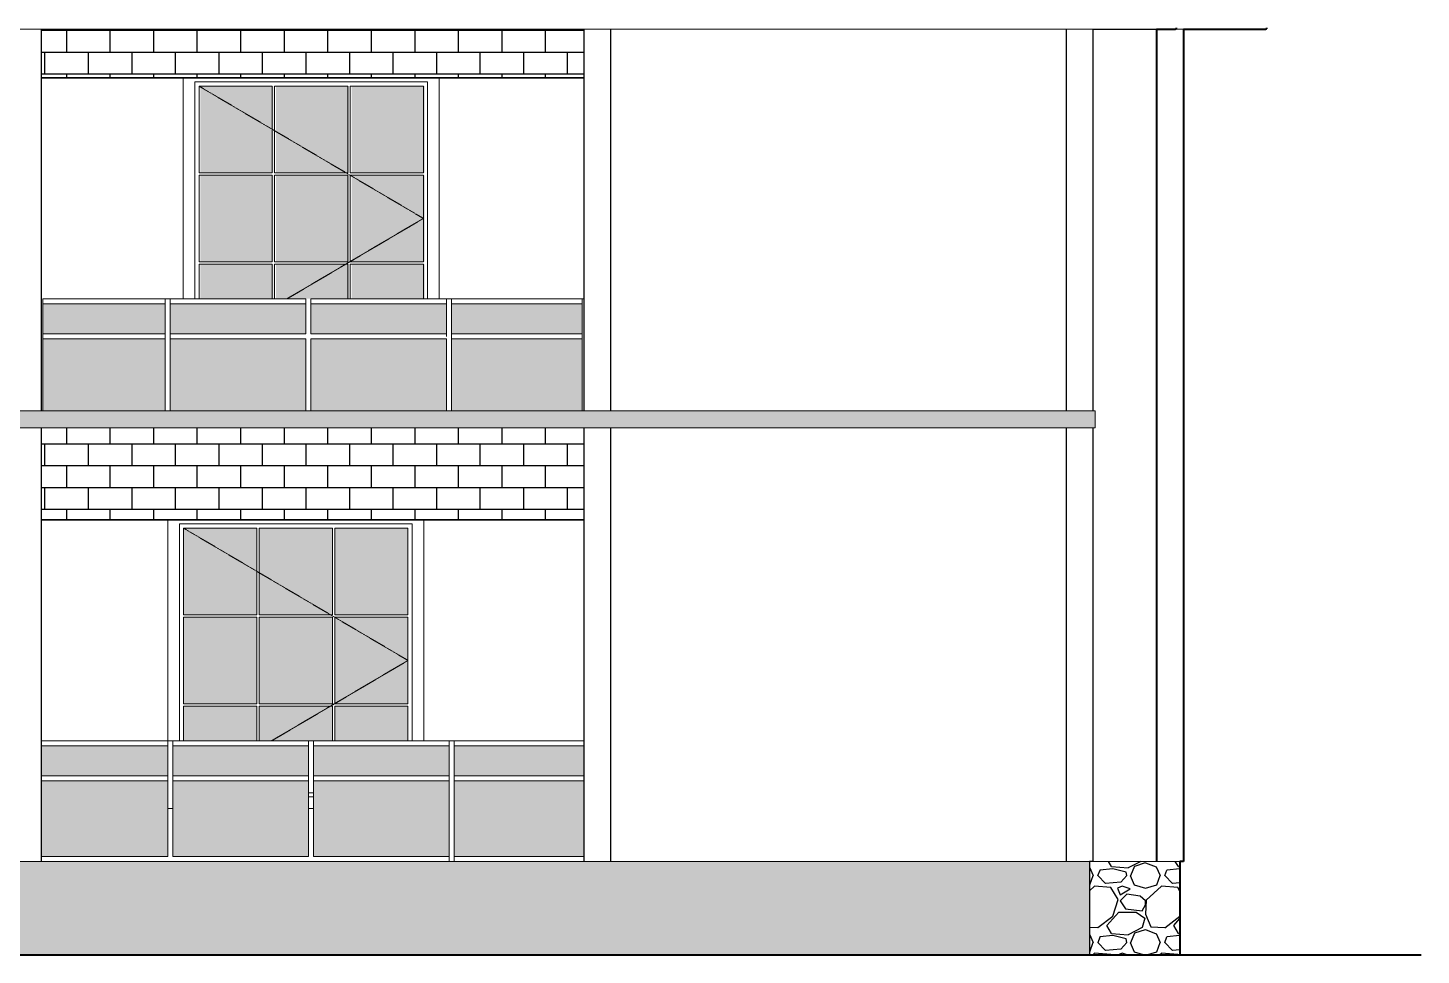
# Model space of a CAD drawing. Header units: inches. Extents: x 8351 to 42256, y 21052 to 33437.
# Drawn here: x 25559 to 25975, y 25170.9 to 25447.8 of the extents above; entities that cross this region are included whole.
import ezdxf

# ---------------------------------------------------------------- set-up
doc = ezdxf.new("R2010")
doc.units = ezdxf.units.IN
doc.header["$MEASUREMENT"] = 0
doc.linetypes.add('Dash 1_16_', pattern=[0.125, 0.0625, -0.0625])
for name, color, linetype, lineweight in [('A-COLS', 52, 'Continuous', 9), ('A-GLAZ', 160, 'Continuous', 13), ('A-GLAZ-CURT', 7, 'Continuous', 9), ('A-GLAZ-CWMG', 7, 'Continuous', 9), ('A-ROOF-OTLN', 7, 'Continuous', 9), ('A-WALL', 7, 'Continuous', 35)]:
    doc.layers.add(name, color=color, linetype=linetype, lineweight=lineweight)
pattern_1 = [(228.01279, (24986.9601, 22834.5652), (-160, -180), [2.69072, -266.38176]), (184.96974, (24985.1601, 22832.5652), (240, 20), [4.61736, -457.1185]), (132.510447, (24980.5601, 22832.1652), (200, -220), [3.25576, -322.32065]), (267.27369, (24972.7601, 22827.1652), (20, 400), [4.20476, -416.27116]), (292.833654, (24972.5601, 22822.9652), (-100, 240), [4.1231, -408.18746]), (357.27369, (24974.1601, 22819.1652), (-400, 20), [4.20476, -416.27116]), (37.69424, (24978.3601, 22818.9652), (-260, -200), [5.56058, -550.49697]), (72.25533, (24982.7601, 22822.3652), (140, 440), [5.24976, -519.72643]), (121.429566, (24984.3601, 22827.3652), (-160, 260), [4.219, -417.68146]), (175.23636, (24982.1601, 22830.9652), (220, -20), [4.81664, -236.01525]), (222.397438, (24977.3601, 22831.3652), (-240, -220), [6.22896, -616.6675]), (138.814075, (24992.5601, 22826.9652), (-140, 120), [2.12602, -210.4769]), (171.469234, (24990.9601, 22828.3652), (260, -40), [4.04474, -400.43023]), (225, (24986.96, 22828.965), (-2e-15, -20), [2.82842, -25.45585]), (203.19859, (24985.56, 22831.3652), (100, 40), [1.52316, -150.7923]), (291.80141, (24984.16, 22830.7652), (-20, 60), [2.15406, -105.54924]), (30.96376, (24984.96, 22828.7652), (60, 40), [3.49858, -113.12046]), (161.56505, (24987.96, 22830.565), (40, -20), [2.52982, -60.71573]), (16.38954, (24972.5601, 22830.7652), (200, 60), [3.544, -350.8569]), (70.346176, (24975.9601, 22831.7652), (-80, -220), [2.97322, -294.34815]), (293.19859, (24987.96, 22834.5652), (-40, 100), [3.0463, -149.26916]), (343.61046, (24989.1601, 22831.7652), (-200, 60), [3.544, -350.8569]), (339.44395, (24972.5601, 22818.3652), (-100, 40), [3.4176, -167.46247]), (294.77514, (24975.7601, 22817.1652), (-100, 220), [2.86356, -283.49286]), (66.80141, (24988.16, 22814.5652), (40, 100), [3.0463, -149.26916]), (17.354025, (24989.3601, 22817.3652), (-260, -80), [3.35262, -331.90847]), (69.44395, (24978.3601, 22814.5652), (-40, -100), [1.7088, -169.17127]), (101.30993, (24986.96, 22814.5652), (-20, 80), [1.0198, -100.96059]), (165.96376, (24986.76, 22815.565), (60, -20), [4.1231, -78.33901]), (186.009006, (24982.7601, 22816.5652), (200, 20), [3.821, -378.27846]), (303.69007, (24984.96, 22826.965), (-20, 40), [2.88444, -69.22659]), (353.157227, (24986.5601, 22824.5652), (340, -40), [5.03588, -498.55125]), (60.9454, (24991.5601, 22823.9652), (-80, -140), [2.05912, -203.85348]), (90, (24992.56, 22825.765), (-20, 20), [1.2, -18.8]), (120.25644, (24982.3601, 22817.1652), (80, -140), [2.77848, -275.0704]), (48.01279, (24980.9601, 22819.5652), (160, 180), [5.38144, -263.69104]), (0, (24984.56, 22823.565), (20, 20), [5.2, -14.8]), (325.304846, (24989.7601, 22823.5652), (200, -140), [3.16228, -313.06549]), (254.0546, (24992.36, 22821.7652), (-20, -80), [2.91204, -142.69016]), (207.645975, (24991.5601, 22818.9652), (-380, -200), [4.7413, -469.38948]), (175.42608, (24987.3601, 22816.7652), (-260, 20), [5.01598, -496.58147])]
pattern_2 = [(0, (24972.56, 22814.565), (0, 6.5), []), (90, (24972.56, 22814.565), (-13, 8e-16), [6.5, -6.5]), (90, (24979.06, 22814.565), (-13, 8e-16), [-6.5, 6.5])]

# ---------------------------------------------------------------- blocks, each defined once
blk = doc.blocks.new('Casement 3x3 with Trim - 36_ x 48_-V1-South')
at = {"layer": 'A-GLAZ', "lineweight": 9}
for p, q in [((-221.32, 102), (-221.32, 36)), ((-217.82, 36), (-217.82, 100.75)), ((-217.82, 100.75), (-148.32, 100.75)), ((-148.32, 100.75), (-148.32, 36)), ((-144.82, 36), (-144.82, 102)), ((-216.57, 73.67), (-216.57, 99.5)), ((-216.57, 99.5), (-194.74, 99.5)), ((-194.74, 99.5), (-194.74, 73.67)), ((-193.99, 73.67), (-193.99, 99.5)), ((-193.99, 99.5), (-172.16, 99.5)), ((-172.16, 99.5), (-172.16, 73.67)), ((-171.41, 73.67), (-171.41, 99.5)), ((-171.41, 99.5), (-149.57, 99.5)), ((-149.57, 99.5), (-149.57, 73.67)), ((-194.74, 73.67), (-216.57, 73.67)), ((-216.57, 47.08), (-216.57, 72.92)), ((-216.57, 72.92), (-194.74, 72.92)), ((-194.74, 72.92), (-194.74, 47.08)), ((-172.16, 73.67), (-193.99, 73.67)), ((-193.99, 47.08), (-193.99, 72.92)), ((-193.99, 72.92), (-172.16, 72.92)), ((-172.16, 72.92), (-172.16, 47.08)), ((-149.57, 73.67), (-171.41, 73.67)), ((-171.41, 47.08), (-171.41, 72.92)), ((-171.41, 72.92), (-149.57, 72.92)), ((-149.57, 72.92), (-149.57, 47.08)), ((-194.74, 47.08), (-216.57, 47.08)), ((-216.57, 36), (-216.57, 46.33)), ((-216.57, 46.33), (-194.74, 46.33)), ((-194.74, 46.33), (-194.74, 36)), ((-172.16, 47.08), (-193.99, 47.08)), ((-193.99, 36), (-193.99, 46.33)), ((-193.99, 46.33), (-172.16, 46.33)), ((-172.16, 46.33), (-172.16, 36)), ((-149.57, 47.08), (-171.41, 47.08)), ((-171.41, 36), (-171.41, 46.33)), ((-171.41, 46.33), (-149.57, 46.33)), ((-149.57, 46.33), (-149.57, 36)), ((-177.82, 20.5), (-179.32, 20.5)), ((-177.82, 19.25), (-179.32, 19.25)), ((-221.32, 15.75), (-219.82, 15.75)), ((-179.32, 15.75), (-177.82, 15.75))]:
    blk.add_line(p, q, dxfattribs=at)
at = {"layer": 'A-GLAZ', "linetype": 'Dash 1_16_', "lineweight": 9}
for p, q in [((-149.57, 60), (-216.57, 99.5)), ((-149.57, 60), (-216.57, 99.5)), ((-190.28, 36), (-149.57, 60)), ((-149.57, 60), (-190.28, 36))]:
    blk.add_line(p, q, dxfattribs=at)
blk = doc.blocks.new('System Panel - Glazed-199317-South')
at = {"layer": 'A-GLAZ-CURT'}
for p, q in [((-97.07, 24), (-135.82, 24)), ((-135.82, 24), (-135.82, 1.5)), ((-135.82, 1.5), (-97.07, 1.5))]:
    blk.add_line(p, q, dxfattribs=at)
blk = doc.blocks.new('System Panel - Glazed-177444-South')
at = {"layer": 'A-GLAZ-CURT'}
for p, q in [((-97.57, 156), (-136.57, 156)), ((-136.57, 156), (-136.57, 134.5)), ((-97.57, 134.5), (-97.57, 156))]:
    blk.add_line(p, q, dxfattribs=at)
blk = doc.blocks.new('System Panel - Glazed-177353-South')
at = {"layer": 'A-GLAZ-CURT'}
for p, q in [((-138.07, 156), (-178.57, 156)), ((-178.57, 156), (-178.57, 134.5)), ((-138.07, 134.5), (-138.07, 156))]:
    blk.add_line(p, q, dxfattribs=at)
blk = doc.blocks.new('System Panel - Glazed-177531-South')
at = {"layer": 'A-GLAZ-CURT'}
for p, q in [((-222.07, 156), (-258.57, 156)), ((-258.57, 156), (-258.57, 134.5)), ((-222.07, 134.5), (-222.07, 156))]:
    blk.add_line(p, q, dxfattribs=at)
blk = doc.blocks.new('System Panel - Glazed-177611-South')
at = {"layer": 'A-GLAZ-CURT'}
for p, q in [((-97.57, 166.5), (-136.57, 166.5)), ((-136.57, 166.5), (-136.57, 157.5)), ((-97.57, 157.5), (-97.57, 166.5)), ((-136.57, 157.5), (-97.57, 157.5))]:
    blk.add_line(p, q, dxfattribs=at)
blk = doc.blocks.new('System Panel - Glazed-177612-South')
at = {"layer": 'A-GLAZ-CURT'}
for p, q in [((-138.07, 166.5), (-178.57, 166.5)), ((-178.57, 166.5), (-178.57, 157.5)), ((-138.07, 157.5), (-138.07, 166.5)), ((-178.57, 157.5), (-138.07, 157.5))]:
    blk.add_line(p, q, dxfattribs=at)
blk = doc.blocks.new('System Panel - Glazed-177613-South')
at = {"layer": 'A-GLAZ-CURT'}
for p, q in [((-222.07, 166.5), (-258.57, 166.5)), ((-258.57, 166.5), (-258.57, 157.5)), ((-222.07, 157.5), (-222.07, 166.5)), ((-258.57, 157.5), (-222.07, 157.5))]:
    blk.add_line(p, q, dxfattribs=at)
blk = doc.blocks.new('System Panel - Glazed-V3-South')
at = {"layer": 'A-GLAZ-CURT'}
for p, q in [((-137.32, 24), (-177.82, 24)), ((-177.82, 24), (-177.82, 1.5)), ((-137.32, 1.5), (-137.32, 24)), ((-177.82, 1.5), (-137.32, 1.5))]:
    blk.add_line(p, q, dxfattribs=at)
blk = doc.blocks.new('System Panel - Glazed-V4-South')
at = {"layer": 'A-GLAZ-CURT'}
for p, q in [((-221.32, 24), (-259.07, 24)), ((-221.32, 1.5), (-221.32, 24)), ((-259.07, 1.5), (-221.32, 1.5))]:
    blk.add_line(p, q, dxfattribs=at)
blk = doc.blocks.new('System Panel - Glazed-199320-South')
at = {"layer": 'A-GLAZ-CURT'}
for p, q in [((-97.07, 34.5), (-135.82, 34.5)), ((-135.82, 34.5), (-135.82, 25.5)), ((-135.82, 25.5), (-97.07, 25.5))]:
    blk.add_line(p, q, dxfattribs=at)
blk = doc.blocks.new('System Panel - Glazed-V7-South')
at = {"layer": 'A-GLAZ-CURT'}
for p, q in [((-221.32, 34.5), (-259.07, 34.5)), ((-221.32, 25.5), (-221.32, 34.5)), ((-259.07, 25.5), (-221.32, 25.5))]:
    blk.add_line(p, q, dxfattribs=at)
blk = doc.blocks.new('Rectangular Mullion - 1_5_ x 2_5_ rectangular-177606-South')
at = {"layer": 'A-GLAZ-CWMG'}
for p, q in [((-258.57, 166.5), (-258.57, 168)), ((-222.07, 168), (-258.57, 168)), ((-222.07, 168), (-222.07, 166.5))]:
    blk.add_line(p, q, dxfattribs=at)
blk = doc.blocks.new('Rectangular Mullion - 1_5_ x 2_5_ rectangular-177607-South')
at = {"layer": 'A-GLAZ-CWMG'}
for p, q in [((-136.57, 166.5), (-136.57, 168)), ((-97.57, 168), (-136.57, 168)), ((-97.57, 168), (-97.57, 166.5))]:
    blk.add_line(p, q, dxfattribs=at)
blk = doc.blocks.new('Rectangular Mullion - 1_5_ x 2_5_ rectangular-177608-South')
at = {"layer": 'A-GLAZ-CWMG'}
for p, q in [((-178.57, 166.5), (-178.57, 168)), ((-138.07, 168), (-178.57, 168)), ((-138.07, 168), (-138.07, 166.5))]:
    blk.add_line(p, q, dxfattribs=at)
blk = doc.blocks.new('Rectangular Mullion - 1_5_ x 2_5_ rectangular-V10-South')
at = {"layer": 'A-GLAZ-CWMG'}
blk.add_line((-258.57, 156.75), (-258.57, 156), dxfattribs=at)
blk = doc.blocks.new('Rectangular Mullion - 1_5_ x 2_5_ rectangular-177538-South')
at = {"layer": 'A-GLAZ-CWMG'}
for p, q in [((-97.57, 168), (-97.07, 168)), ((-97.57, 166.5), (-97.57, 168)), ((-97.57, 156.75), (-97.57, 157.5))]:
    blk.add_line(p, q, dxfattribs=at)
blk = doc.blocks.new('Rectangular Mullion - 1_5_ x 2_5_ rectangular-177437-South')
at = {"layer": 'A-GLAZ-CWMG'}
for p, q in [((-136.57, 156), (-136.57, 157.5)), ((-97.57, 157.5), (-97.57, 156))]:
    blk.add_line(p, q, dxfattribs=at)
blk = doc.blocks.new('Rectangular Mullion - 1_5_ x 2_5_ rectangular-177523-South')
at = {"layer": 'A-GLAZ-CWMG'}
for p, q in [((-258.57, 156), (-258.57, 157.5)), ((-222.07, 157.5), (-222.07, 156))]:
    blk.add_line(p, q, dxfattribs=at)
blk = doc.blocks.new('Rectangular Mullion - 1_5_ x 2_5_ rectangular-177524-South')
at = {"layer": 'A-GLAZ-CWMG'}
for p, q in [((-222.07, 156.75), (-222.07, 156)), ((-220.57, 156.75), (-220.57, 156))]:
    blk.add_line(p, q, dxfattribs=at)
blk = doc.blocks.new('Rectangular Mullion - 1_5_ x 2_5_ rectangular-177525-South')
at = {"layer": 'A-GLAZ-CWMG'}
for p, q in [((-138.07, 168), (-136.57, 168)), ((-138.07, 168), (-138.07, 166.5)), ((-136.57, 168), (-136.57, 166.5)), ((-138.07, 157.5), (-138.07, 156.75)), ((-136.57, 157.5), (-136.57, 156.75))]:
    blk.add_line(p, q, dxfattribs=at)
blk = doc.blocks.new('Rectangular Mullion - 1_5_ x 2_5_ rectangular-199311-South')
at = {"layer": 'A-GLAZ-CWMG'}
blk.add_line((-135.82, 24), (-135.82, 25.5), dxfattribs=at)
blk = doc.blocks.new('Rectangular Mullion - 1_5_ x 2_5_ rectangular-177347-South')
at = {"layer": 'A-GLAZ-CWMG'}
for p, q in [((-178.57, 156), (-178.57, 157.5)), ((-138.07, 157.5), (-138.07, 156))]:
    blk.add_line(p, q, dxfattribs=at)
blk = doc.blocks.new('Rectangular Mullion - 1_5_ x 2_5_ rectangular-V13-South')
at = {"layer": 'A-GLAZ-CWMG'}
blk.add_line((-221.32, 25.5), (-221.32, 24), dxfattribs=at)
blk = doc.blocks.new('Rectangular Mullion - 1_5_ x 2_5_ rectangular-V14-South')
at = {"layer": 'A-GLAZ-CWMG'}
for p, q in [((-137.32, 24.75), (-137.32, 24)), ((-135.82, 24.75), (-135.82, 24)), ((-137.32, 1.5), (-137.32, 0)), ((-135.82, 1.5), (-135.82, 0))]:
    blk.add_line(p, q, dxfattribs=at)
blk = doc.blocks.new('Rectangular Mullion - 1_5_ x 2_5_ rectangular-199315-South')
at = {"layer": 'A-GLAZ-CWMG'}
for p in [(-135.82, 34.5), (-97.07, 36)]:
    blk.add_line(p, (-135.82, 36), dxfattribs=at)
blk = doc.blocks.new('Rectangular Mullion - 1_5_ x 2_5_ rectangular-V17-South')
at = {"layer": 'A-GLAZ-CWMG'}
for q in [(-259.07, 36), (-221.32, 34.5)]:
    blk.add_line((-221.32, 36), q, dxfattribs=at)

msp = doc.modelspace()

# ---------------------------------------------------------------- hatches: boundary and pattern name
h = msp.add_hatch()
h.set_pattern_fill('BRICK', color=16, scale=26)
h.set_pattern_definition(pattern_2)
h.paths.add_polyline_path([(25724.97, 25447.37), (25562.97, 25447.37), (25562.97, 25432.88), (25724.97, 25432.88)])
at = {"lineweight": 40, "transparency": 33554544}
h = msp.add_hatch(color=256, dxfattribs=at)
h.set_gradient(name='INVSPHERICAL')
h.paths.add_polyline_path([(25677.47, 25430.38), (25655.64, 25430.38), (25655.64, 25404.54), (25677.47, 25404.54)])
h.paths.add_polyline_path([(25654.89, 25430.38), (25633.05, 25430.38), (25633.05, 25417.06), (25654.29, 25404.54), (25654.89, 25404.54)])
h.paths.add_polyline_path([(25632.3, 25430.38), (25610.47, 25430.38), (25632.3, 25417.5)], flags=17)
h.paths.add_polyline_path([(25632.3, 25417.5), (25610.47, 25430.38), (25610.47, 25404.54), (25632.3, 25404.54)])
h.paths.add_polyline_path([(25633.05, 25417.06), (25633.05, 25404.54), (25654.29, 25404.54)], flags=17)
h = msp.add_hatch(color=256, dxfattribs=at)
h.set_gradient(name='INVSPHERICAL')
h.paths.add_polyline_path([(25632.3, 25403.79), (25610.47, 25403.79), (25610.47, 25377.96), (25632.3, 25377.96)])
h.paths.add_polyline_path([(25654.89, 25403.79), (25633.05, 25403.79), (25633.05, 25377.96), (25654.89, 25377.96)])
h.paths.add_polyline_path([(25655.64, 25403.75), (25655.64, 25378), (25677.47, 25390.88)])
h.paths.add_polyline_path([(25677.47, 25403.79), (25655.64, 25403.79), (25655.64, 25403.75), (25677.47, 25390.88)])
h.paths.add_polyline_path([(25677.47, 25390.88), (25655.64, 25378), (25655.64, 25377.96), (25677.47, 25377.96)])
h = msp.add_hatch(color=256, dxfattribs=at)
h.set_gradient(name='INVSPHERICAL')
h.paths.add_polyline_path([(25677.47, 25377.21), (25655.64, 25377.21), (25655.64, 25366.88), (25677.47, 25366.88)])
h.paths.add_polyline_path([(25654.89, 25377.21), (25654.29, 25377.21), (25636.76, 25366.88), (25641.97, 25366.88), (25643.47, 25366.88), (25654.89, 25366.88)])
h.paths.add_polyline_path([(25654.29, 25377.21), (25633.05, 25377.21), (25633.05, 25366.88), (25636.76, 25366.88)])
h.paths.add_polyline_path([(25632.3, 25377.21), (25610.47, 25377.21), (25610.47, 25366.88), (25632.3, 25366.88)])
h = msp.add_hatch(color=256, dxfattribs=at)
h.set_gradient(name='INVSPHERICAL')
h.paths.add_polyline_path([(25599.97, 25365.38), (25563.47, 25365.38), (25563.47, 25356.38), (25599.97, 25356.38)])
h.paths.add_polyline_path([(25641.97, 25365.38), (25601.47, 25365.38), (25601.47, 25356.38), (25641.97, 25356.38)])
h.paths.add_polyline_path([(25683.97, 25365.38), (25643.47, 25365.38), (25643.47, 25356.38), (25683.97, 25356.38)])
h.paths.add_polyline_path([(25724.47, 25365.38), (25685.47, 25365.38), (25685.47, 25356.38), (25724.47, 25356.38)])
h = msp.add_hatch(color=256, dxfattribs=at)
h.set_gradient(name='INVSPHERICAL')
h.paths.add_polyline_path([(25599.97, 25354.88), (25563.47, 25354.88), (25563.47, 25333.38), (25599.97, 25333.38)])
h.paths.add_polyline_path([(25641.97, 25354.88), (25601.47, 25354.88), (25601.47, 25333.38), (25641.97, 25333.38)])
h.paths.add_polyline_path([(25683.97, 25354.88), (25643.47, 25354.88), (25643.47, 25333.38), (25683.97, 25333.38)])
h.paths.add_polyline_path([(25724.47, 25354.88), (25685.47, 25354.88), (25685.47, 25333.38), (25724.47, 25333.38)])
at = {"lineweight": -2, "transparency": 33554638}
h = msp.add_hatch(color=256, dxfattribs=at)
h.set_gradient(color1=(255, 255, 255))
h.paths.add_polyline_path([(25732.28, 25333.38), (25399.28, 25333.38), (25413.26, 25328.38), (25724.97, 25328.38)])
h.paths.add_polyline_path([(25877.6, 25333.38), (25732.28, 25333.38), (25746.26, 25328.38), (25877.6, 25328.38)])
h.paths.add_polyline_path([(25732.28, 25333.38), (25724.97, 25328.38), (25746.26, 25328.38)])
h.paths.add_polyline_path([(25399.28, 25333.38), (25391.97, 25328.38), (25413.26, 25328.38)])
h = msp.add_hatch()
h.set_pattern_fill('BRICK', color=16, scale=26)
h.set_pattern_definition(pattern_2)
h.paths.add_polyline_path([(25724.97, 25328.38), (25562.97, 25328.38), (25562.97, 25300.88), (25724.97, 25300.88)])
at = {"lineweight": 40, "transparency": 33554544}
h = msp.add_hatch(color=256, dxfattribs=at)
h.set_gradient(name='INVSPHERICAL')
h.paths.add_polyline_path([(25627.3, 25285.5), (25605.47, 25298.38), (25605.47, 25272.54), (25627.3, 25272.54)])
h.paths.add_polyline_path([(25627.3, 25298.38), (25605.47, 25298.38), (25627.3, 25285.5)], flags=17)
h.paths.add_polyline_path([(25649.89, 25298.38), (25628.05, 25298.38), (25628.05, 25285.06), (25649.29, 25272.54), (25649.89, 25272.54)])
h.paths.add_polyline_path([(25628.05, 25285.06), (25628.05, 25272.54), (25649.29, 25272.54)], flags=17)
h.paths.add_polyline_path([(25672.47, 25298.38), (25650.64, 25298.38), (25650.64, 25272.54), (25672.47, 25272.54)])
h = msp.add_hatch(color=256, dxfattribs=at)
h.set_gradient(name='INVSPHERICAL')
h.paths.add_polyline_path([(25672.47, 25258.88), (25650.64, 25246), (25650.64, 25245.96), (25672.47, 25245.96)])
h.paths.add_polyline_path([(25672.47, 25258.88), (25650.64, 25271.75), (25650.64, 25246)])
h.paths.add_polyline_path([(25672.47, 25271.79), (25650.64, 25271.79), (25650.64, 25271.75), (25672.47, 25258.88)])
h.paths.add_polyline_path([(25649.89, 25271.79), (25628.05, 25271.79), (25628.05, 25245.96), (25649.89, 25245.96)])
h.paths.add_polyline_path([(25627.3, 25271.79), (25605.47, 25271.79), (25605.47, 25245.96), (25627.3, 25245.96)])
h = msp.add_hatch(color=256, dxfattribs=at)
h.set_gradient(name='INVSPHERICAL')
h.paths.add_polyline_path([(25627.3, 25245.21), (25605.47, 25245.21), (25605.47, 25234.88), (25627.3, 25234.88)])
h.paths.add_polyline_path([(25649.29, 25245.21), (25628.05, 25245.21), (25628.05, 25234.88), (25631.76, 25234.88)])
h.paths.add_polyline_path([(25649.89, 25245.21), (25649.29, 25245.21), (25631.76, 25234.88), (25642.72, 25234.88), (25644.22, 25234.88), (25649.89, 25234.88)])
h.paths.add_polyline_path([(25672.47, 25245.21), (25650.64, 25245.21), (25650.64, 25234.88), (25672.47, 25234.88)])
h = msp.add_hatch(color=256, dxfattribs=at)
h.set_gradient(name='INVSPHERICAL')
h.paths.add_polyline_path([(25554.97, 25222.88), (25518.97, 25222.88), (25518.97, 25200.38), (25554.97, 25200.38)])
h.paths.add_polyline_path([(25554.97, 25233.38), (25518.97, 25233.38), (25518.97, 25224.38), (25554.97, 25224.38)])
h.paths.add_polyline_path([(25600.72, 25222.88), (25562.97, 25222.88), (25562.97, 25200.38), (25600.72, 25200.38)])
h.paths.add_polyline_path([(25600.72, 25233.38), (25562.97, 25233.38), (25562.97, 25224.38), (25600.72, 25224.38)])
h.paths.add_polyline_path([(25642.72, 25233.38), (25602.22, 25233.38), (25602.22, 25224.38), (25642.72, 25224.38)])
h.paths.add_polyline_path([(25642.72, 25222.88), (25602.22, 25222.88), (25602.22, 25200.38), (25642.72, 25200.38)])
h = msp.add_hatch(color=256, dxfattribs=at)
h.set_gradient(name='INVSPHERICAL')
h.paths.add_polyline_path([(25684.72, 25222.88), (25644.22, 25222.88), (25644.22, 25200.38), (25684.72, 25200.38)])
h.paths.add_polyline_path([(25684.72, 25233.38), (25644.22, 25233.38), (25644.22, 25224.38), (25684.72, 25224.38)])
h.paths.add_polyline_path([(25724.97, 25222.88), (25686.22, 25222.88), (25686.22, 25200.38), (25724.97, 25200.38)])
h.paths.add_polyline_path([(25724.97, 25233.38), (25686.22, 25233.38), (25686.22, 25224.38), (25724.97, 25224.38)])
h = msp.add_hatch()
h.set_pattern_fill('GRAVEL', color=8, scale=20)
h.set_pattern_definition(pattern_1)
h.paths.add_polyline_path([(25141.08, 25188.13), (25140.08, 25188.13), (25139.97, 25189.13), (25153.72, 25189.13), (25153.11, 25194.63), (25152.1, 25194.63), (25151.99, 25195.63), (25164.97, 25195.63), (25164.97, 25198.88), (25163.97, 25198.88), (25075.97, 25198.88), (25068.97, 25198.88), (25068.97, 25170.88), (25117.5, 25170.88), (25117.08, 25174.63), (25116.08, 25174.63), (25115.97, 25175.63), (25129.72, 25175.63), (25129.08, 25181.38), (25128.08, 25181.38), (25127.97, 25182.38), (25141.72, 25182.38)])
h.paths.add_polyline_path([(25423.65, 25188.13), (25423.65, 25189.13), (25423.65, 25195.88), (25429.65, 25195.88), (25522.65, 25195.88), (25525.65, 25195.88), (25525.65, 25189.13), (25525.65, 25188.13), (25525.65, 25182.38), (25525.65, 25181.38), (25525.65, 25175.63), (25525.65, 25174.63), (25525.65, 25170.88), (25875.97, 25170.88), (25875.97, 25198.88), (25868.97, 25198.88), (25732.97, 25198.88), (25724.97, 25198.88), (25562.97, 25198.88), (25554.97, 25198.88), (25399.97, 25198.88), (25391.97, 25198.88), (25249.97, 25198.88), (25241.97, 25198.88), (25171.97, 25198.88), (25164.97, 25198.88), (25164.97, 25195.63), (25164.97, 25170.88), (25423.65, 25170.88), (25423.65, 25174.63), (25423.65, 25175.63), (25423.65, 25181.38), (25423.65, 25182.38)])
at = {"lineweight": -2, "transparency": 33554544}
h = msp.add_hatch(dxfattribs=at)
h.set_pattern_fill('GRAVEL', scale=20, style=0)
h.set_pattern_definition(pattern_1)
h.paths.add_polyline_path([(25902.97, 25198.88), (25895.97, 25198.88), (25876.97, 25198.88), (25875.97, 25198.88), (25875.97, 25170.88), (25902.97, 25170.88)])

# ---------------------------------------------------------------- linework, layer by layer
at = {"layer": 'A-COLS', "lineweight": 30}
for p, q in [((25562.97, 25447.37), (25562.97, 25333.38)), ((25724.97, 25447.38), (25724.97, 25333.38)), ((25732.97, 25447.38), (25732.97, 25333.38)), ((25868.97, 25447.37), (25868.97, 25333.38)), ((25876.97, 25447.37), (25876.97, 25333.38)), ((25876.97, 25447.37), (25895.97, 25447.37)), ((25562.97, 25328.38), (25562.97, 25198.88)), ((25724.97, 25328.38), (25724.97, 25198.88)), ((25732.97, 25328.38), (25732.97, 25198.88)), ((25868.97, 25328.38), (25868.97, 25198.88)), ((25876.97, 25328.38), (25876.97, 25198.88)), ((25875.97, 25198.88), (25875.97, 25170.88)), ((25876.97, 25198.88), (25875.97, 25198.88))]:
    msp.add_line(p, q, dxfattribs=at)
at = {"layer": 'A-COLS', "lineweight": 40}
for p, q in [((25895.97, 25447.37), (25895.97, 25198.88)), ((25895.97, 25447.37), (25901.38, 25447.37)), ((25903.97, 25447.37), (25903.97, 25198.88)), ((25903.97, 25447.37), (25928.38, 25447.37)), ((25902.97, 25198.88), (25902.97, 25170.88)), ((25903.97, 25198.88), (25902.97, 25198.88)), ((25974.97, 25170.88), (24996.97, 25170.88))]:
    msp.add_line(p, q, dxfattribs=at)
at = {"layer": 'A-COLS'}
for p, q in [((25163.97, 25333.38), (25877.6, 25333.38)), ((25877.6, 25333.38), (25877.6, 25328.38)), ((25877.6, 25328.38), (25163.97, 25328.38)), ((25562.97, 25198.88), (25554.97, 25198.88)), ((25562.97, 25198.88), (25724.97, 25198.88)), ((25732.97, 25198.88), (25724.97, 25198.88)), ((25732.97, 25198.88), (25868.97, 25198.88)), ((25875.97, 25198.88), (25868.97, 25198.88)), ((25876.97, 25198.88), (25895.97, 25198.88)), ((25902.97, 25198.88), (25895.97, 25198.88))]:
    msp.add_line(p, q, dxfattribs=at)
at = {"layer": 'A-COLS', "lineweight": 40}
for points, knots in [([(25901.38, 25447.37), (25901.43, 25447.37), (25901.51, 25447.38), (25901.61, 25447.41), (25901.67, 25447.44), (25901.71, 25447.47), (25901.75, 25447.5), (25901.79, 25447.53), (25901.82, 25447.57), (25901.86, 25447.61), (25901.89, 25447.67), (25901.92, 25447.73), (25901.94, 25447.77), (25901.94, 25447.79)], [0, 0, 0, 0, 0.1666667, 0.25, 0.3333333, 0.375, 0.4166667, 0.5, 0.5416667, 0.5833333, 0.6666667, 0.75, 0.8087435, 0.8087435, 0.8087435, 0.8087435]), ([(25928.38, 25447.37), (25928.43, 25447.37), (25928.51, 25447.38), (25928.61, 25447.41), (25928.67, 25447.44), (25928.71, 25447.47), (25928.75, 25447.5), (25928.79, 25447.53), (25928.82, 25447.57), (25928.86, 25447.61), (25928.89, 25447.67), (25928.92, 25447.73), (25928.94, 25447.77), (25928.95, 25447.79)], [0, 0, 0, 0, 0.1666667, 0.25, 0.3333333, 0.375, 0.4166667, 0.5, 0.5416667, 0.5833333, 0.6666667, 0.75, 0.8095108, 0.8095108, 0.8095108, 0.8095108])]:
    msp.add_open_spline(points, degree=3, knots=knots, dxfattribs=at)
at = {"layer": 'A-GLAZ', "lineweight": 9}
for p, q in [((25605.32, 25432.88), (25605.32, 25366.88)), ((25608.82, 25366.88), (25608.82, 25431.63)), ((25608.82, 25431.63), (25678.32, 25431.63)), ((25610.07, 25404.54), (25610.07, 25430.38)), ((25610.07, 25430.38), (25631.9, 25430.38)), ((25631.9, 25430.38), (25631.9, 25404.54)), ((25632.65, 25404.54), (25632.65, 25430.38)), ((25632.65, 25430.38), (25654.48, 25430.38)), ((25654.48, 25430.38), (25654.48, 25404.54)), ((25655.23, 25404.54), (25655.23, 25430.38)), ((25655.23, 25430.38), (25677.07, 25430.38)), ((25677.07, 25430.38), (25677.07, 25404.54)), ((25678.32, 25431.63), (25678.32, 25366.88)), ((25681.82, 25366.88), (25681.82, 25432.88)), ((25631.9, 25404.54), (25610.07, 25404.54)), ((25610.07, 25377.96), (25610.07, 25403.79)), ((25610.07, 25403.79), (25631.9, 25403.79)), ((25631.9, 25403.79), (25631.9, 25377.96)), ((25654.48, 25404.54), (25632.65, 25404.54)), ((25632.65, 25377.96), (25632.65, 25403.79)), ((25632.65, 25403.79), (25654.48, 25403.79)), ((25654.48, 25403.79), (25654.48, 25377.96)), ((25677.07, 25404.54), (25655.23, 25404.54)), ((25655.23, 25377.96), (25655.23, 25403.79)), ((25655.23, 25403.79), (25677.07, 25403.79)), ((25677.07, 25403.79), (25677.07, 25377.96)), ((25631.9, 25377.96), (25610.07, 25377.96)), ((25610.07, 25366.88), (25610.07, 25377.21)), ((25610.07, 25377.21), (25631.9, 25377.21)), ((25631.9, 25377.21), (25631.9, 25366.88)), ((25654.48, 25377.96), (25632.65, 25377.96)), ((25632.65, 25366.88), (25632.65, 25377.21)), ((25632.65, 25377.21), (25654.48, 25377.21)), ((25654.48, 25377.21), (25654.48, 25366.88)), ((25677.07, 25377.96), (25655.23, 25377.96)), ((25655.23, 25366.88), (25655.23, 25377.21)), ((25655.23, 25377.21), (25677.07, 25377.21)), ((25677.07, 25377.21), (25677.07, 25366.88))]:
    msp.add_line(p, q, dxfattribs=at)
at = {"layer": 'A-GLAZ', "linetype": 'Dash 1_16_', "lineweight": 9}
for p, q in [((25677.07, 25390.88), (25610.07, 25430.38)), ((25677.07, 25390.88), (25610.07, 25430.38)), ((25636.36, 25366.88), (25677.07, 25390.88)), ((25677.07, 25390.88), (25636.36, 25366.88))]:
    msp.add_line(p, q, dxfattribs=at)
at = {"layer": 'A-ROOF-OTLN'}
for p, q in [((25163.97, 25447.37), (25876.97, 25447.37)), ((25901.38, 25447.37), (25903.97, 25447.37))]:
    msp.add_line(p, q, dxfattribs=at)
at = {"layer": 'A-WALL'}
for p, q in [((25562.97, 25432.88), (25724.97, 25432.88)), ((25562.97, 25300.88), (25724.97, 25300.88))]:
    msp.add_line(p, q, dxfattribs=at)

# ---------------------------------------------------------------- block references
at = {"layer": 'A-GLAZ'}
msp.add_blockref('Casement 3x3 with Trim - 36_ x 48_-V1-South', (25822.04, 25198.88), dxfattribs=at)
at = {"layer": 'A-GLAZ-CURT'}
for name, p in [('System Panel - Glazed-177613-South', (25822.04, 25198.88)), ('System Panel - Glazed-177612-South', (25780.04, 25198.88)), ('System Panel - Glazed-177612-South', (25822.04, 25198.88)), ('System Panel - Glazed-177611-South', (25822.04, 25198.88)), ('System Panel - Glazed-177531-South', (25822.04, 25198.88)), ('System Panel - Glazed-177353-South', (25780.04, 25198.88)), ('System Panel - Glazed-177353-South', (25822.04, 25198.88)), ('System Panel - Glazed-177444-South', (25822.04, 25198.88)), ('System Panel - Glazed-V7-South', (25822.04, 25198.88)), ('System Panel - Glazed-177612-South', (25780.79, 25066.88)), ('System Panel - Glazed-177612-South', (25822.79, 25066.88)), ('System Panel - Glazed-199320-South', (25822.04, 25198.88)), ('System Panel - Glazed-V4-South', (25822.04, 25198.88)), ('System Panel - Glazed-V3-South', (25780.04, 25198.88)), ('System Panel - Glazed-V3-South', (25822.04, 25198.88)), ('System Panel - Glazed-199317-South', (25822.04, 25198.88))]:
    msp.add_blockref(name, p, dxfattribs=at)
at = {"layer": 'A-GLAZ-CWMG'}
for name, p in [('Rectangular Mullion - 1_5_ x 2_5_ rectangular-177606-South', (25822.04, 25198.88)), ('Rectangular Mullion - 1_5_ x 2_5_ rectangular-177525-South', (25738.04, 25198.88)), ('Rectangular Mullion - 1_5_ x 2_5_ rectangular-177608-South', (25780.04, 25198.88)), ('Rectangular Mullion - 1_5_ x 2_5_ rectangular-177608-South', (25822.04, 25198.88)), ('Rectangular Mullion - 1_5_ x 2_5_ rectangular-177525-South', (25822.04, 25198.88)), ('Rectangular Mullion - 1_5_ x 2_5_ rectangular-177607-South', (25822.04, 25198.88)), ('Rectangular Mullion - 1_5_ x 2_5_ rectangular-177538-South', (25822.04, 25198.88)), ('Rectangular Mullion - 1_5_ x 2_5_ rectangular-177523-South', (25822.04, 25198.88)), ('Rectangular Mullion - 1_5_ x 2_5_ rectangular-V10-South', (25822.04, 25198.88)), ('Rectangular Mullion - 1_5_ x 2_5_ rectangular-177524-South', (25822.04, 25198.88)), ('Rectangular Mullion - 1_5_ x 2_5_ rectangular-177437-South', (25822.04, 25198.88)), ('Rectangular Mullion - 1_5_ x 2_5_ rectangular-V17-South', (25822.04, 25198.88)), ('Rectangular Mullion - 1_5_ x 2_5_ rectangular-177525-South', (25738.79, 25066.88)), ('Rectangular Mullion - 1_5_ x 2_5_ rectangular-177608-South', (25780.79, 25066.88)), ('Rectangular Mullion - 1_5_ x 2_5_ rectangular-177525-South', (25780.79, 25066.88)), ('Rectangular Mullion - 1_5_ x 2_5_ rectangular-177608-South', (25822.79, 25066.88)), ('Rectangular Mullion - 1_5_ x 2_5_ rectangular-177525-South', (25822.79, 25066.88)), ('Rectangular Mullion - 1_5_ x 2_5_ rectangular-199315-South', (25822.04, 25198.88)), ('Rectangular Mullion - 1_5_ x 2_5_ rectangular-V13-South', (25822.04, 25198.88)), ('Rectangular Mullion - 1_5_ x 2_5_ rectangular-177347-South', (25780.79, 25066.88)), ('Rectangular Mullion - 1_5_ x 2_5_ rectangular-177347-South', (25822.79, 25066.88)), ('Rectangular Mullion - 1_5_ x 2_5_ rectangular-V14-South', (25822.04, 25198.88)), ('Rectangular Mullion - 1_5_ x 2_5_ rectangular-199311-South', (25822.04, 25198.88))]:
    msp.add_blockref(name, p, dxfattribs=at)

doc.saveas('drawing.dxf')
